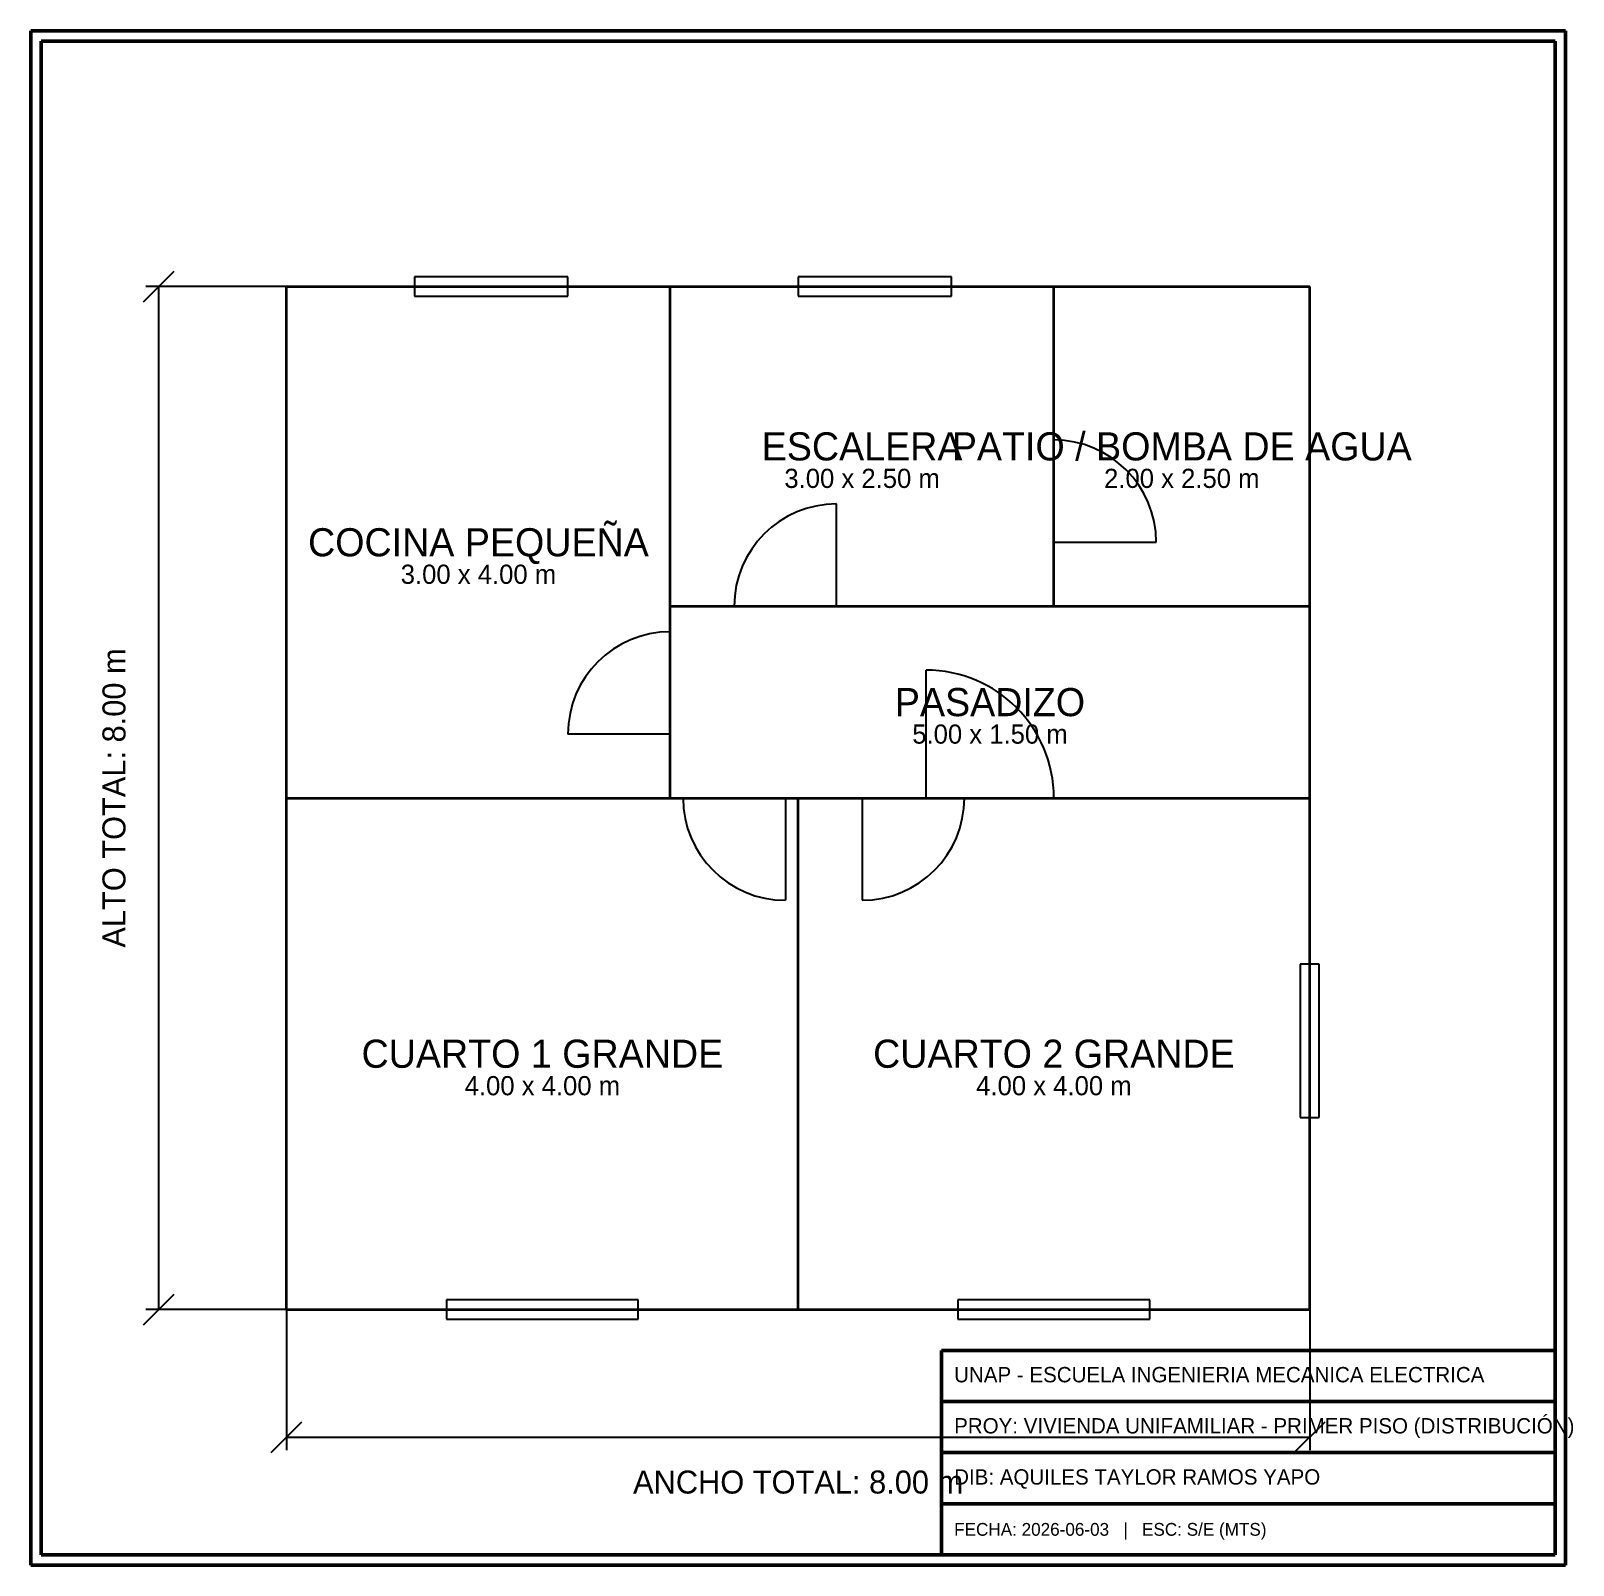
# Model space of a CAD drawing. Header units: metres. Extents: x -2 to 10.1, y -2 to 10.
import ezdxf
from ezdxf.enums import TextEntityAlignment as Align

# ---------------------------------------------------------------- set-up
doc = ezdxf.new("R2010")
doc.units = ezdxf.units.M
for name, color, linetype in [('COTAS', 8, 'Continuous'), ('PUERTAS', 1, 'Continuous'), ('TEXTOS', 2, 'Continuous'), ('VENTANAS', 4, 'Continuous')]:
    doc.layers.add(name, color=color, linetype=linetype)
doc.layers.add('MARCO', color=7, linetype='Continuous', lineweight=50)
doc.layers.add('MUROS', color=7, linetype='Continuous', lineweight=35)

msp = doc.modelspace()

# ---------------------------------------------------------------- linework, layer by layer
at = {"layer": 'COTAS'}
for p, q in [((-1.12, 7.88), (-0.88, 8.12)), ((0, 8), (-1.1, 8)), ((-1, 0), (-1, 8)), ((-1.12, -0.12), (-0.88, 0.12)), ((0, 0), (-1.1, 0)), ((0, 0), (0, -1.1)), ((8, 0), (8, -1.1)), ((-0.12, -1.12), (0.12, -0.88)), ((7.88, -1.12), (8.12, -0.88)), ((0, -1), (8, -1))]:
    msp.add_line(p, q, dxfattribs=at)
at = {"layer": 'MARCO'}
for p, q in [((10, 10), (-2, 10)), ((-2, 10), (-2, -2)), ((9.92, 9.92), (-1.92, 9.92)), ((-1.92, 9.92), (-1.92, -1.92)), ((9.92, -1.92), (9.92, 9.92)), ((10, -2), (10, 10)), ((5.12, -1.92), (5.12, -0.32)), ((5.12, -0.32), (9.92, -0.32)), ((5.12, -0.72), (9.92, -0.72)), ((5.12, -1.12), (9.92, -1.12)), ((5.12, -1.52), (9.92, -1.52)), ((-1.92, -1.92), (9.92, -1.92)), ((-2, -2), (10, -2))]:
    msp.add_line(p, q, dxfattribs=at)
at = {"layer": 'MUROS'}
for p, q in [((0, 8), (3, 8)), ((0, 4), (0, 8)), ((3, 8), (6, 8)), ((3, 4), (3, 8)), ((3, 5.5), (3, 8)), ((6, 8), (8, 8)), ((6, 5.5), (6, 8)), ((8, 5.5), (8, 8)), ((3, 5.5), (8, 5.5)), ((3, 4), (3, 5.5)), ((3, 5.5), (6, 5.5)), ((6, 5.5), (8, 5.5)), ((8, 4), (8, 5.5)), ((0, 4), (3, 4)), ((0, 0), (0, 4)), ((0, 4), (4, 4)), ((3, 4), (8, 4)), ((4, 0), (4, 4)), ((4, 4), (8, 4)), ((8, 0), (8, 4)), ((0, 0), (4, 0)), ((4, 0), (8, 0))]:
    msp.add_line(p, q, dxfattribs=at)
at = {"layer": 'PUERTAS'}
for p, q in [((4.3, 5.5), (4.3, 6.3)), ((6, 6), (6.8, 6)), ((5, 4), (5, 5)), ((3, 4.5), (2.2, 4.5)), ((3.9, 4), (3.9, 3.2)), ((4.5, 4), (4.5, 3.2))]:
    msp.add_line(p, q, dxfattribs=at)
for centre, radius, start, end in [((6, 6), 0.8, 0, 90), ((4.3, 5.5), 0.8, 90, 180), ((3, 4.5), 0.8, 90, 180), ((5, 4), 1, 0, 90), ((3.9, 4), 0.8, 180, 270), ((4.5, 4), 0.8, 270, 360)]:
    msp.add_arc(centre, radius, start, end, dxfattribs=at)
at = {"layer": 'VENTANAS'}
for p, q in [((2.2, 8.075), (1, 8.075)), ((1, 8.075), (1, 7.925)), ((1, 8), (2.2, 8)), ((2.2, 7.925), (2.2, 8.075)), ((5.2, 8.075), (4, 8.075)), ((4, 8.075), (4, 7.925)), ((4, 8), (5.2, 8)), ((5.2, 7.925), (5.2, 8.075)), ((1, 7.925), (2.2, 7.925)), ((4, 7.925), (5.2, 7.925)), ((8.075, 2.7), (7.925, 2.7)), ((7.925, 2.7), (7.925, 1.5)), ((8, 1.5), (8, 2.7)), ((8.075, 1.5), (8.075, 2.7)), ((7.925, 1.5), (8.075, 1.5)), ((2.75, 0.075), (1.25, 0.075)), ((1.25, 0.075), (1.25, -0.075)), ((1.25, 0), (2.75, 0)), ((2.75, -0.075), (2.75, 0.075)), ((6.75, 0.075), (5.25, 0.075)), ((5.25, 0.075), (5.25, -0.075)), ((5.25, 0), (6.75, 0)), ((6.75, -0.075), (6.75, 0.075)), ((1.25, -0.075), (2.75, -0.075)), ((5.25, -0.075), (6.75, -0.075))]:
    msp.add_line(p, q, dxfattribs=at)

# ---------------------------------------------------------------- texts
at = {"layer": 'COTAS'}
msp.add_text('ALTO TOTAL: 8.00 m', height=0.18, rotation=90, dxfattribs=at).set_placement((-1.35, 4), align=Align.MIDDLE_CENTER)
msp.add_text('ANCHO TOTAL: 8.00 m', height=0.18, dxfattribs=at).set_placement((4, -1.35), align=Align.MIDDLE_CENTER)
at = {"layer": 'TEXTOS'}
for s, height, p in [('ESCALERA', 0.22, (4.5, 6.75)), ('PATIO / BOMBA DE AGUA', 0.22, (7, 6.75)), ('3.00 x 2.50 m', 0.15, (4.5, 6.5)), ('2.00 x 2.50 m', 0.15, (7, 6.5)), ('COCINA PEQUEÑA', 0.22, (1.5, 6)), ('3.00 x 4.00 m', 0.15, (1.5, 5.75)), ('PASADIZO', 0.22, (5.5, 4.75)), ('5.00 x 1.50 m', 0.15, (5.5, 4.5)), ('CUARTO 1 GRANDE', 0.22, (2, 2)), ('CUARTO 2 GRANDE', 0.22, (6, 2)), ('4.00 x 4.00 m', 0.15, (2, 1.75)), ('4.00 x 4.00 m', 0.15, (6, 1.75))]:
    msp.add_text(s, height=height, dxfattribs=at).set_placement(p, align=Align.MIDDLE_CENTER)
for s, height, p in [('UNAP - ESCUELA INGENIERIA MECANICA ELECTRICA', 0.12, (5.22, -0.57)), ('PROY: VIVIENDA UNIFAMILIAR - PRIMER PISO (DISTRIBUCIÓN)', 0.12, (5.22, -0.97)), ('DIB: AQUILES TAYLOR RAMOS YAPO', 0.12, (5.22, -1.37)), ('FECHA: 2026-06-03   |   ESC: S/E (MTS)', 0.1, (5.22, -1.77))]:
    msp.add_text(s, height=height, dxfattribs=at).set_placement(p)

doc.saveas('drawing.dxf')
